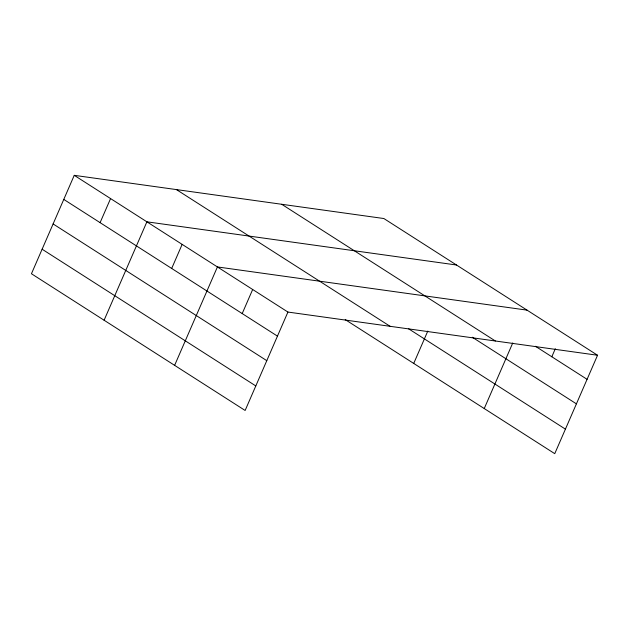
<?xml version="1.0" encoding="UTF-8"?>
<svg xmlns="http://www.w3.org/2000/svg" width="629" height="629" viewBox="0 0 629 629"><rect width="100%" height="100%" fill="white"/><g stroke="black" fill="none" stroke-linecap="round" stroke-linejoin="round"><path stroke-width="0.94" d="M597.55 355.251L383.863 218.53L74.246 175.334L31.45 273.749L245.137 410.47L287.925 312.055L597.55 355.251L554.754 453.666L345.203 319.587M100.097 222.65L110.57 198.575M104.1 320.232L146.895 221.817L456.52 265.013M171.686 268.457L182.151 244.374M174.618 365.355L217.414 266.94L527.031 310.136M242.204 313.572L252.669 289.497M413.725 363.428L427.806 331.051M484.244 408.551L512.753 342.97M551.822 356.769L555.313 348.741M535.421 346.272L587.085 379.326M281.69 204.276L495.377 340.997M472.277 337.23L576.416 403.857M408.708 328.865L565.424 429.135M176.419 189.588L390.106 326.309M74.246 175.334L287.925 312.055M63.773 199.409L277.46 336.13M53.103 223.94L266.79 360.661M42.119 249.218L255.799 385.939"/></g></svg>
